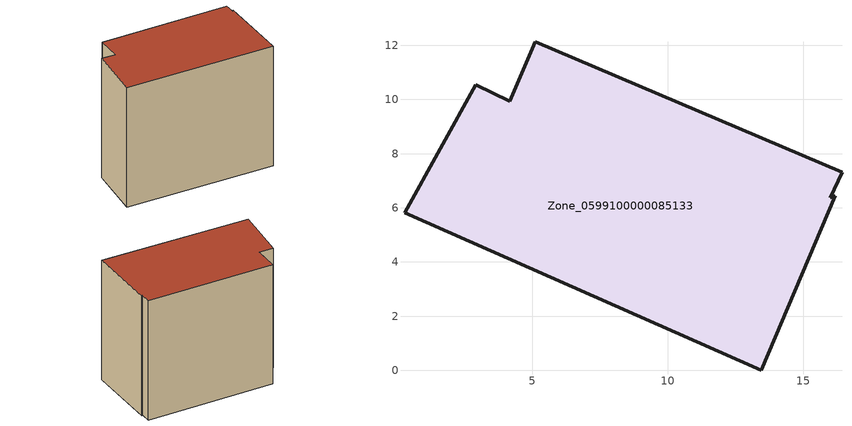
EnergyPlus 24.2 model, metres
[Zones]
Zone_0599100000085133
 floor ground (C_G): 4.16,9.94 5.11,12.13 16.43,7.32 16.01,6.37 16.19,6.44 13.44,0 0.28,5.81 2.92,10.55 z0
 wall outside (C_F): 5.11,12.13 4.16,9.94 2.92,10.55 0.28,5.81 13.44,0 16.19,6.44 16.01,6.37 16.43,7.32 5.11,12.13 z0:11.92
 roof outside (C_R): 16.19,6.44 16.01,6.37 16.43,7.32 5.11,12.13 4.16,9.94 2.92,10.55 0.28,5.81 13.44,0 z11.92
[BUILDING]
Pand.0599100000085133: North Axis=0; Terrain=City; Loads Convergence Tolerance Value=0.04; Temperature Convergence Tolerance Value=0.4; Solar Distribution=FullExterior; Maximum Number of Warmup Days=25; Minimum Number of Warmup Days=1
[Site:Location]
Rotterdam.The.Hague.AP_ZH_NLD Design_Conditions: Latitude=51.96; Longitude=4.45; Time Zone=1; Elevation=-4.5
[SITE:GROUNDTEMPERATURE:BUILDINGSURFACE]
18, 18, 18, 18, 18, 18, 18, 18, 18, 18, 18, 18
[MATERIAL] Thermal Absorptance=0.9; Solar Absorptance=0.7; Visible Absorptance=0.7
Name | Roughness | Thickness | Conductivity | Density | Specific Heat
G.TI.1946 | MediumSmooth | 0.15 | 1 | 540 | 1210
F.TI.1946 | Rough | 0.3 | 0.857143 | 1920 | 840
R.TI.1946 | MediumRough | 0.2 | 0.1 | 1500 | 1000
[CONSTRUCTION]
C_G: G.TI.1946
C_F: F.TI.1946
C_R: R.TI.1946
[ZONE]
Zone_0599100000085133: Type=1; Multiplier=1; Ceiling Height=Autocalculate; Volume=Autocalculate; Floor Area=autocalculate; Part of Total Floor Area=Yes
[ZONEINFILTRATION:DESIGNFLOWRATE]
Infil_Zone_0599100000085133: Zone or ZoneList or Space or SpaceList=Zone_0599100000085133; Schedule=AlwaysOn; Design Flow Rate Calculation Method=Flow/Area; Flow Rate per Floor Area=0.003; Constant Term Coefficient=1; Temperature Term Coefficient=0; Velocity Term Coefficient=0; Velocity Squared Term Coefficient=0
[HVACTEMPLATE:ZONE:IDEALLOADSAIRSYSTEM]
Zone_0599100000085133: Maximum Heating Supply Air Temperature=50; Minimum Cooling Supply Air Temperature=13; Maximum Heating Supply Air Humidity Ratio=0.0156; Minimum Cooling Supply Air Humidity Ratio=0.0077; Heating Limit=NoLimit; Cooling Limit=NoLimit; Dehumidification Control Type=ConstantSensibleHeatRatio; Cooling Sensible Heat Ratio=0.7; Dehumidification Setpoint=60; Humidification Control Type=None; Humidification Setpoint=30; Outdoor Air Method=None; Outdoor Air Flow Rate per Person=0.00944; Outdoor Air Flow Rate per Zone Floor Area=0; Outdoor Air Flow Rate per Zone=0; Demand Controlled Ventilation Type=None; Outdoor Air Economizer Type=NoEconomizer; Heat Recovery Type=None; Sensible Heat Recovery Effectiveness=0.7; Latent Heat Recovery Effectiveness=0.65
[ZONECONTROL:THERMOSTAT]
ThermostatControl_Zone_0599100000085133: Zone or ZoneList=Zone_0599100000085133; Control Type Schedule=DualSetpointControlType; Control 1=Thermostat_Zone_0599100000085133; Temperature Difference Between Cutout And Setpoint=0
[THERMOSTATSETPOINT:DUALSETPOINT]
Thermostat_Zone_0599100000085133: Heating Setpoint Temperature Schedule=HeatingSetpoint_Zone_0599100000085133; Cooling Setpoint Temperature Schedule=CoolingSetpoint_Zone_0599100000085133
[SCHEDULE:COMPACT]
HeatingSetpoint_Zone_0599100000085133: Through: 12/31, For: AllDays, Until: 24:00, 21
CoolingSetpoint_Zone_0599100000085133: Through: 12/31, For: AllDays, Until: 24:00, 24
DualSetpointControlType: Through: 12/31, For: AllDays, Until: 24:00, 4
AlwaysOn: Through: 12/31, For: AllDays, Until: 24:00, 1
